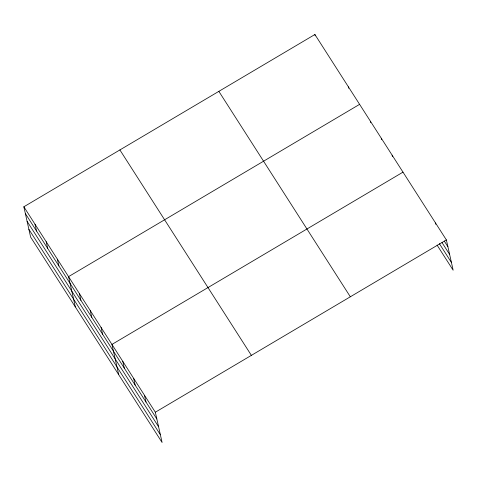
<?xml version="1.0" encoding="UTF-8"?>
<svg xmlns="http://www.w3.org/2000/svg" width="477" height="477" viewBox="0 0 477 477"><rect width="100%" height="100%" fill="white"/><g stroke="black" fill="none" stroke-linecap="round" stroke-linejoin="round"><path stroke-width="0.72" d="M23.85 206.785L155.335 412.217L162.102 442.495L30.617 237.069L23.85 206.785L314.898 34.505L446.383 239.931L453.15 270.215L437.081 245.106M359.604 104.35L68.557 276.636L75.324 306.914M402.993 172.143L111.946 344.424L118.713 374.707M155.335 412.217L446.383 239.931M444.284 241.07L447.897 246.716M442 242.543L449.632 254.474M439.365 243.628L451.415 262.457M218.854 91.357L350.339 296.789M119.894 149.933L251.379 355.365M25.364 213.571L156.85 419.003M27.1 221.328L158.585 426.754M28.882 229.312L160.373 434.744M435.537 222.986L435.835 224.339M392.142 155.192L392.446 156.551M381.296 138.247L381.6 139.6M370.45 121.295L370.754 122.655M348.425 86.886L348.729 88.245M314.898 34.505L315.202 35.858M144.489 395.272L146.004 402.057M133.638 378.321L135.158 385.106M122.792 361.375L124.312 368.161M101.1 327.478L102.615 334.264M90.248 310.527L91.769 317.312M79.403 293.582L80.917 300.367M57.377 259.172L58.898 265.957M46.203 241.708L47.718 248.493M35.024 224.25L36.544 231.035"/></g></svg>
